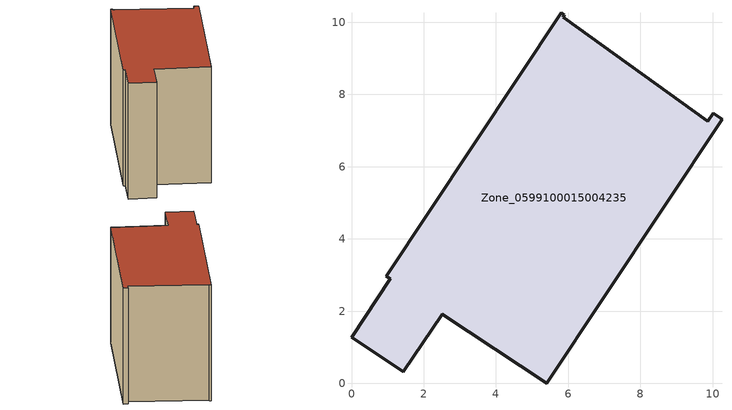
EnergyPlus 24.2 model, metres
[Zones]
Zone_0599100015004235
 floor ground (C_G): 1.07,2.9 0.97,2.96 5.82,10.27 5.9,10.21 5.86,10.14 9.87,7.26 10.02,7.48 10.26,7.32 5.41,0 2.51,1.92 1.44,0.32 0,1.28 z0.88
 wall outside (C_F): 0.97,2.96 1.07,2.9 0,1.28 1.44,0.32 2.51,1.92 5.41,0 10.26,7.32 10.02,7.48 9.87,7.26 5.86,10.14 5.9,10.21 5.82,10.27 0.97,2.96 z0.88:8.59
 roof outside (C_R): 5.9,10.21 5.82,10.27 0.97,2.96 1.07,2.9 0,1.28 1.44,0.32 2.51,1.92 5.41,0 10.26,7.32 10.02,7.48 9.87,7.26 5.86,10.14 z8.59
[BUILDING]
Pand.0599100015004235: North Axis=0; Terrain=City; Loads Convergence Tolerance Value=0.04; Temperature Convergence Tolerance Value=0.4; Solar Distribution=FullExterior; Maximum Number of Warmup Days=25; Minimum Number of Warmup Days=1
[Site:Location]
Rotterdam.The.Hague.AP_ZH_NLD Design_Conditions: Latitude=51.96; Longitude=4.45; Time Zone=1; Elevation=-4.5
[SITE:GROUNDTEMPERATURE:BUILDINGSURFACE]
18, 18, 18, 18, 18, 18, 18, 18, 18, 18, 18, 18
[MATERIAL] Thermal Absorptance=0.9; Solar Absorptance=0.7; Visible Absorptance=0.7
Name | Roughness | Thickness | Conductivity | Density | Specific Heat
G.TI.1965-1974 | MediumSmooth | 0.15 | 0.882353 | 540 | 1210
F.TI.1965-1974 | Rough | 0.3 | 0.697674 | 1920 | 840
R.TI.1965-1974 | MediumRough | 0.2 | 0.232558 | 1500 | 1000
[CONSTRUCTION]
C_G: G.TI.1965-1974
C_F: F.TI.1965-1974
C_R: R.TI.1965-1974
[ZONE]
Zone_0599100015004235: Type=1; Multiplier=1; Ceiling Height=Autocalculate; Volume=Autocalculate; Floor Area=autocalculate; Part of Total Floor Area=Yes
[ZONEINFILTRATION:DESIGNFLOWRATE]
Infil_Zone_0599100015004235: Zone or ZoneList or Space or SpaceList=Zone_0599100015004235; Schedule=AlwaysOn; Design Flow Rate Calculation Method=Flow/Area; Flow Rate per Floor Area=0.003; Constant Term Coefficient=1; Temperature Term Coefficient=0; Velocity Term Coefficient=0; Velocity Squared Term Coefficient=0
[HVACTEMPLATE:ZONE:IDEALLOADSAIRSYSTEM]
Zone_0599100015004235: Maximum Heating Supply Air Temperature=50; Minimum Cooling Supply Air Temperature=13; Maximum Heating Supply Air Humidity Ratio=0.0156; Minimum Cooling Supply Air Humidity Ratio=0.0077; Heating Limit=NoLimit; Cooling Limit=NoLimit; Dehumidification Control Type=ConstantSensibleHeatRatio; Cooling Sensible Heat Ratio=0.7; Dehumidification Setpoint=60; Humidification Control Type=None; Humidification Setpoint=30; Outdoor Air Method=None; Outdoor Air Flow Rate per Person=0.00944; Outdoor Air Flow Rate per Zone Floor Area=0; Outdoor Air Flow Rate per Zone=0; Demand Controlled Ventilation Type=None; Outdoor Air Economizer Type=NoEconomizer; Heat Recovery Type=None; Sensible Heat Recovery Effectiveness=0.7; Latent Heat Recovery Effectiveness=0.65
[ZONECONTROL:THERMOSTAT]
ThermostatControl_Zone_0599100015004235: Zone or ZoneList=Zone_0599100015004235; Control Type Schedule=DualSetpointControlType; Control 1=Thermostat_Zone_0599100015004235; Temperature Difference Between Cutout And Setpoint=0
[THERMOSTATSETPOINT:DUALSETPOINT]
Thermostat_Zone_0599100015004235: Heating Setpoint Temperature Schedule=HeatingSetpoint_Zone_0599100015004235; Cooling Setpoint Temperature Schedule=CoolingSetpoint_Zone_0599100015004235
[SCHEDULE:COMPACT]
HeatingSetpoint_Zone_0599100015004235: Through: 12/31, For: AllDays, Until: 24:00, 21
CoolingSetpoint_Zone_0599100015004235: Through: 12/31, For: AllDays, Until: 24:00, 24
DualSetpointControlType: Through: 12/31, For: AllDays, Until: 24:00, 4
AlwaysOn: Through: 12/31, For: AllDays, Until: 24:00, 1
